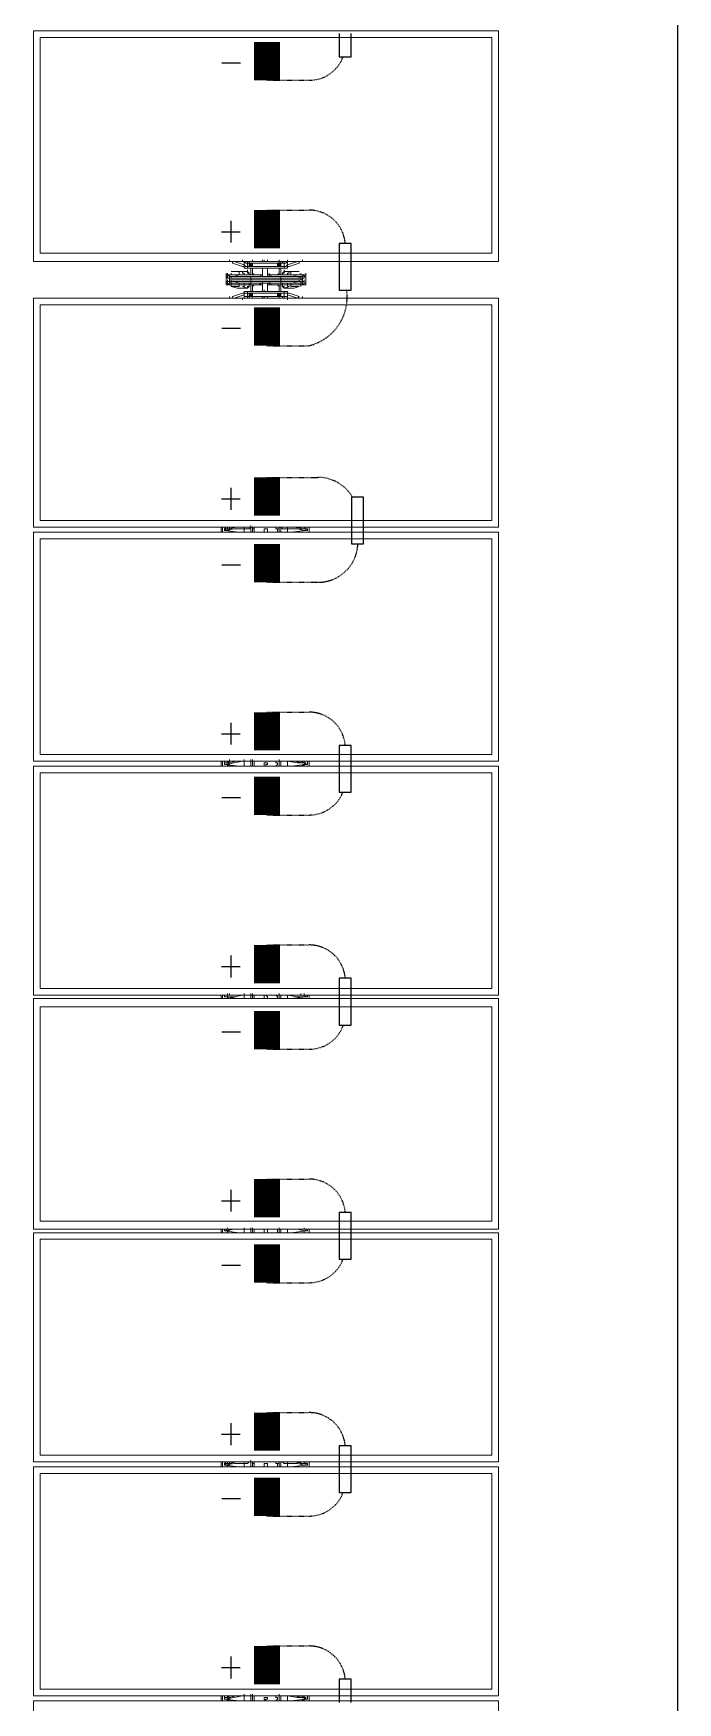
# Model space of a CAD drawing. Header units: feet. Extents: x -13743 to 68376, y -48 to 67763.
# Drawn here: x -63.2 to 62.3, y 65950.6 to 66275.8 of the extents above; entities that cross this region are included whole.
import ezdxf
from ezdxf.lldxf.tags import DXFTag

# ---------------------------------------------------------------- set-up
doc = ezdxf.new("R2010")
doc.units = ezdxf.units.FT
doc.header["$MEASUREMENT"] = 0
doc.linetypes.add('HIDDEN', pattern=[0.375, 0.25, -0.125])
for name, color, linetype in [('E-DC HARNESS-NEG', 170, 'DC HARNESS CABLE'), ('E-HARN-COMP', 8, 'Continuous'), ('E-TRNK-CABL-NEG', 6, 'HIDDEN'), ('E-TRUNK-CABLE-POS', 6, 'HIDDEN'), ('Polarity-Text', 7, 'Continuous')]:
    doc.layers.add(name, color=color, linetype=linetype)
doc.styles.get("Standard").update_dxf_attribs({"font": 'arial.ttf'})
tags = doc.linetypes.add('DC HARNESS CABLE', pattern='A,0.5,-0.2,["DH",Standard,S=0.1,R=0,X=-0.1,Y=-0.05],-0.2', length=0.9).pattern_tags.tags
tags[6] = DXFTag(74, 10)

# ---------------------------------------------------------------- blocks, each defined once
blk = doc.blocks.new('A$C4742fff2')
at = {"lineweight": 5}
for points in [[(10.4012, 0), (10.4012, 0.4666), (10.1713, 0.4666), (10.1713, 0)], [(10.6362, 0), (10.4062, 0), (10.4062, 0.4666), (10.6362, 0.4666)], [(10.4129, 0.0067), (10.4129, 0.46), (10.6296, 0.46), (10.6296, 0.0067)], [(10.8712, 0), (10.6412, 0), (10.6412, 0.4666), (10.8712, 0.4666)], [(10.8646, 0.46), (10.6479, 0.46), (10.6479, 0.0067), (10.8646, 0.0067)], [(10.8746, 0), (11.1062, 0), (11.1062, 0.4666), (10.8746, 0.4666)], [(10.8829, 0.0067), (10.8829, 0.46), (11.0979, 0.46), (11.0979, 0.0067)], [(11.1095, 0), (11.3395, 0), (11.3395, 0.4666), (11.1095, 0.4666)], [(11.1162, 0.0067), (11.1162, 0.46), (11.3329, 0.46), (11.3329, 0.0067)], [(11.3445, 0.4666), (11.3445, 0), (11.5745, 0), (11.5745, 0.4666)], [(11.3512, 0.46), (11.5679, 0.46), (11.5679, 0.0067), (11.3512, 0.0067)], [(11.8095, 0), (11.5795, 0), (11.5795, 0.4666), (11.8095, 0.4666)], [(11.5862, 0.0067), (11.5862, 0.46), (11.8029, 0.46), (11.8029, 0.0067)], [(11.8462, 0), (12.0778, 0), (12.0778, 0.4666), (11.8462, 0.4666)], [(11.8545, 0.0067), (11.8545, 0.46), (12.0712, 0.46), (12.0712, 0.0067)], [(11.8095, 0.27), (11.8095, 0.2683), (11.8095, 0.27), (11.8095, 0.2767)], [(11.8262, 0.2483), (11.8262, 0.2683), (11.8245, 0.2683), (11.8245, 0.2483)], [(11.8279, 0.27), (11.8262, 0.27)], [(11.8295, 0.2483), (11.8295, 0.2183), (11.8312, 0.2183), (11.8312, 0.2483), (11.8312, 0.2683), (11.8295, 0.2683), (11.8295, 0.2483), (11.8279, 0.2483), (11.8279, 0.2683), (11.8279, 0.2483)], [(11.8295, 0.2683), (11.8295, 0.2483), (11.8312, 0.2483), (11.8312, 0.2683)], [(11.8345, 0.2717), (11.8329, 0.2717), (11.8329, 0.27), (11.8312, 0.27), (11.8329, 0.27), (11.8312, 0.27), (11.8329, 0.27), (11.8329, 0.2717), (11.8329, 0.2617), (11.8312, 0.2617), (11.8329, 0.2617), (11.8329, 0.24), (11.8329, 0.2383), (11.8312, 0.2383), (11.8329, 0.2383), (11.8329, 0.24), (11.8329, 0.2367), (11.8329, 0.24), (11.8329, 0.2367), (11.8329, 0.24), (11.8329, 0.2617), (11.8329, 0.2717)], [(11.8329, 0.2717), (11.8312, 0.2717)], [(11.8345, 0.2733), (11.8329, 0.2733)], [(11.8362, 0.2683), (11.8362, 0.26), (11.8329, 0.26), (11.8329, 0.2683), (11.8345, 0.2683), (11.8329, 0.2683), (11.8329, 0.26), (11.8329, 0.2567), (11.8329, 0.26), (11.8362, 0.26), (11.8362, 0.2683), (11.8362, 0.2517), (11.8362, 0.2533), (11.8362, 0.2517)], [(11.8462, 0.2683), (11.8462, 0.27), (11.8462, 0.2767), (11.8462, 0.27)], [(11.8145, 0.215), (11.8162, 0.215), (11.8162, 0.2117), (11.8145, 0.2117), (11.8145, 0.215), (11.8112, 0.215), (11.8112, 0.2167), (11.8095, 0.2167), (11.8095, 0.25), (11.8112, 0.25), (11.8112, 0.2517), (11.8095, 0.2517), (11.8095, 0.2533), (11.8095, 0.2517), (11.8112, 0.2517), (11.8112, 0.25), (11.8095, 0.25), (11.8095, 0.2517), (11.8095, 0.25), (11.8095, 0.2167), (11.8112, 0.2167), (11.8112, 0.215), (11.8112, 0.2117), (11.8095, 0.2117), (11.8129, 0.2117), (11.8145, 0.2117), (11.8145, 0.21), (11.8112, 0.2), (11.8145, 0.21), (11.8145, 0.2117), (11.8129, 0.2117), (11.8145, 0.2117), (11.8145, 0.21), (11.8145, 0.2117), (11.8162, 0.2117), (11.8145, 0.2117), (11.8162, 0.2117), (11.8162, 0.215), (11.8145, 0.215), (11.8162, 0.215), (11.8162, 0.2517), (11.8145, 0.2517), (11.8112, 0.2517), (11.8112, 0.255), (11.8095, 0.255), (11.8129, 0.255), (11.8145, 0.255), (11.8145, 0.2567), (11.8112, 0.2667), (11.8145, 0.2567), (11.8145, 0.255), (11.8129, 0.255), (11.8145, 0.255), (11.8145, 0.2567), (11.8145, 0.255), (11.8162, 0.255), (11.8162, 0.2517), (11.8145, 0.2517), (11.8145, 0.255), (11.8129, 0.255), (11.8095, 0.255), (11.8112, 0.255), (11.8112, 0.2517), (11.8145, 0.2517), (11.8145, 0.255), (11.8162, 0.255), (11.8162, 0.2517), (11.8145, 0.2517), (11.8162, 0.2517), (11.8162, 0.215)], [(11.8229, 0.255), (11.8229, 0.25), (11.8212, 0.25), (11.8212, 0.2517), (11.8195, 0.2517), (11.8195, 0.2617), (11.8195, 0.2517), (11.8212, 0.25), (11.8195, 0.2517), (11.8212, 0.2567), (11.8212, 0.255)], [(11.8195, 0.26), (11.8195, 0.2583)], [(11.8195, 0.2517), (11.8212, 0.2517), (11.8212, 0.25), (11.8229, 0.25), (11.8229, 0.255), (11.8212, 0.255), (11.8212, 0.2567)], [(11.8262, 0.2633), (11.8245, 0.2633)], [(11.8262, 0.2617), (11.8245, 0.2617)], [(11.8329, 0.2633), (11.8312, 0.2633)], [(11.8362, 0.2567), (11.8362, 0.2517), (11.8345, 0.2517), (11.8345, 0.25), (11.8329, 0.25), (11.8329, 0.255), (11.8345, 0.255), (11.8345, 0.2567)], [(11.8362, 0.2567), (11.8362, 0.2517), (11.8345, 0.2517), (11.8345, 0.25), (11.8329, 0.25), (11.8329, 0.255), (11.8345, 0.255), (11.8345, 0.2567)], [(11.8362, 0.2517), (11.8345, 0.25), (11.8362, 0.2517), (11.8379, 0.2517), (11.8362, 0.2517), (11.8345, 0.25), (11.8362, 0.2517), (11.8345, 0.25), (11.8345, 0.2517), (11.8345, 0.25), (11.8362, 0.2517), (11.8362, 0.2617)], [(11.8362, 0.2583), (11.8362, 0.26)], [(11.8412, 0.255), (11.8412, 0.2567), (11.8412, 0.255), (11.8395, 0.255), (11.8395, 0.2517), (11.8412, 0.2517), (11.8412, 0.2533), (11.8429, 0.255)], [(11.8429, 0.255), (11.8412, 0.2533), (11.8412, 0.2517), (11.8395, 0.2517), (11.8395, 0.215), (11.8412, 0.215), (11.8395, 0.215), (11.8395, 0.2117), (11.8412, 0.2117), (11.8412, 0.21), (11.8412, 0.2117), (11.8395, 0.2117), (11.8395, 0.215), (11.8412, 0.215), (11.8395, 0.215), (11.8395, 0.2517), (11.8412, 0.2517), (11.8395, 0.2517), (11.8395, 0.255), (11.8412, 0.255)], [(11.8462, 0.25), (11.8462, 0.2517), (11.8462, 0.25), (11.8462, 0.2167), (11.8445, 0.2167), (11.8462, 0.2167), (11.8462, 0.25), (11.8445, 0.25), (11.8445, 0.2517), (11.8445, 0.25)], [(10.4029, 0.235), (10.4046, 0.235), (10.4046, 0.2317), (10.4029, 0.2317), (10.4029, 0.2333), (10.4012, 0.2333)], [(10.6379, 0.235), (10.6396, 0.235), (10.6396, 0.2317), (10.6362, 0.2317), (10.6362, 0.2333), (10.6362, 0.235)], [(10.8729, 0.235), (10.8746, 0.235), (10.8746, 0.2317), (10.8712, 0.2317), (10.8712, 0.2333), (10.8712, 0.235)], [(11.1079, 0.235), (11.1095, 0.235), (11.1095, 0.2333), (11.1079, 0.2317), (11.1062, 0.2317), (11.1062, 0.2333), (11.1062, 0.235)], [(11.3412, 0.235), (11.3429, 0.235), (11.3429, 0.2317), (11.3412, 0.2317), (11.3412, 0.2333), (11.3395, 0.2333), (11.3395, 0.235)], [(11.5762, 0.235), (11.5779, 0.235), (11.5779, 0.2317), (11.5745, 0.2317), (11.5745, 0.2333), (11.5745, 0.235)], [(11.8112, 0.2467), (11.8095, 0.2467)], [(11.8112, 0.2367), (11.8095, 0.2367)], [(11.8112, 0.235), (11.8095, 0.235)], [(11.8129, 0.25), (11.8112, 0.2483), (11.8129, 0.2467), (11.8145, 0.2483)], [(11.8129, 0.25), (11.8112, 0.25), (11.8112, 0.2483), (11.8112, 0.2467), (11.8129, 0.2467), (11.8145, 0.2467), (11.8145, 0.2483), (11.8145, 0.25)], [(11.8129, 0.25), (11.8112, 0.25), (11.8112, 0.2483), (11.8112, 0.2467), (11.8129, 0.2467), (11.8145, 0.2467), (11.8145, 0.2483), (11.8145, 0.25)], [(11.8129, 0.25), (11.8112, 0.2483), (11.8129, 0.2467), (11.8145, 0.2483)], [(11.8145, 0.2483), (11.8129, 0.2483)], [(11.8145, 0.2483), (11.8129, 0.2483)], [(11.8162, 0.2483), (11.8212, 0.2483), (11.8229, 0.2483)], [(11.8229, 0.2467), (11.8162, 0.2467)], [(11.8245, 0.2367), (11.8162, 0.2367), (11.8245, 0.2367), (11.8262, 0.2367), (11.8245, 0.2367), (11.8229, 0.2367)], [(11.8229, 0.2483), (11.8212, 0.2483)], [(11.8229, 0.2483), (11.8212, 0.2483)], [(11.8245, 0.2483), (11.8229, 0.2483)], [(11.8229, 0.2367), (11.8229, 0.24)], [(11.8262, 0.2183), (11.8245, 0.2183), (11.8245, 0.2483), (11.8245, 0.2183)], [(11.8279, 0.2183), (11.8279, 0.2483), (11.8262, 0.2483), (11.8262, 0.2183)], [(11.8312, 0.2183), (11.8312, 0.2483), (11.8295, 0.2483), (11.8295, 0.2183)], [(11.8395, 0.2367), (11.8312, 0.2367)], [(11.8395, 0.235), (11.8395, 0.2317), (11.8312, 0.2317), (11.8395, 0.2317)], [(11.8345, 0.2483), (11.8329, 0.2483), (11.8395, 0.2483)], [(11.8395, 0.2467), (11.8329, 0.2467)], [(11.8345, 0.2367), (11.8329, 0.2367)], [(11.8345, 0.2367), (11.8329, 0.2367)], [(11.8429, 0.25), (11.8412, 0.2483), (11.8429, 0.2467), (11.8445, 0.2483)], [(11.8429, 0.25), (11.8412, 0.2483), (11.8429, 0.2467), (11.8445, 0.2483)], [(11.8429, 0.2467), (11.8445, 0.2467), (11.8445, 0.2483), (11.8445, 0.25), (11.8429, 0.25), (11.8412, 0.25), (11.8412, 0.2483), (11.8412, 0.2467)], [(11.8445, 0.2483), (11.8429, 0.2483)], [(11.8445, 0.2483), (11.8429, 0.2483)], [(11.8479, 0.2467), (11.8462, 0.2467)], [(11.8479, 0.2367), (11.8462, 0.2367)], [(11.8479, 0.235), (11.8462, 0.235)], [(11.8112, 0.2317), (11.8095, 0.2317)], [(11.8112, 0.2317), (11.8095, 0.2317)], [(11.8145, 0.22), (11.8145, 0.2183), (11.8129, 0.2183), (11.8112, 0.2183), (11.8112, 0.22), (11.8095, 0.22), (11.8112, 0.22), (11.8129, 0.22), (11.8145, 0.22), (11.8129, 0.22), (11.8145, 0.22), (11.8129, 0.22), (11.8145, 0.22), (11.8129, 0.22), (11.8145, 0.22), (11.8129, 0.22), (11.8145, 0.22), (11.8129, 0.22), (11.8145, 0.22), (11.8129, 0.22), (11.8145, 0.22), (11.8129, 0.22), (11.8145, 0.22), (11.8129, 0.22)], [(11.8129, 0.2217), (11.8112, 0.2217), (11.8112, 0.22), (11.8112, 0.2183), (11.8129, 0.2183), (11.8145, 0.2183), (11.8145, 0.22), (11.8145, 0.2217)], [(11.8129, 0.2217), (11.8112, 0.22), (11.8129, 0.2183), (11.8145, 0.22)], [(11.8129, 0.2217), (11.8112, 0.22), (11.8129, 0.2183), (11.8145, 0.22)], [(11.8129, 0.2217), (11.8112, 0.2217), (11.8112, 0.22), (11.8112, 0.2183), (11.8129, 0.2183), (11.8145, 0.2183), (11.8145, 0.22), (11.8145, 0.2217)], [(11.8145, 0.22), (11.8145, 0.2183), (11.8129, 0.2183), (11.8112, 0.2183), (11.8112, 0.22), (11.8129, 0.22)], [(11.8129, 0.22), (11.8145, 0.22), (11.8129, 0.22), (11.8129, 0.2217)], [(11.8229, 0.2183), (11.8212, 0.2183)], [(11.8229, 0.23), (11.8229, 0.2317), (11.8229, 0.23), (11.8245, 0.23), (11.8262, 0.23), (11.8245, 0.23)], [(11.8229, 0.2267), (11.8229, 0.23)], [(11.8262, 0.23), (11.8245, 0.23)], [(11.8329, 0.2317), (11.8329, 0.23), (11.8345, 0.23), (11.8329, 0.23), (11.8329, 0.2267), (11.8329, 0.23)], [(11.8345, 0.23), (11.8329, 0.23), (11.8329, 0.2267), (11.8329, 0.23)], [(11.8429, 0.2217), (11.8412, 0.22), (11.8429, 0.2183), (11.8445, 0.22)], [(11.8429, 0.2183), (11.8445, 0.2183), (11.8445, 0.22), (11.8445, 0.2217), (11.8429, 0.2217), (11.8412, 0.2217), (11.8412, 0.22), (11.8412, 0.2183)], [(11.8429, 0.2217), (11.8412, 0.22), (11.8429, 0.2183), (11.8445, 0.22)], [(11.8429, 0.2183), (11.8445, 0.2183), (11.8445, 0.22), (11.8445, 0.2217), (11.8429, 0.2217), (11.8412, 0.2217), (11.8412, 0.22), (11.8412, 0.2183)], [(11.8429, 0.22), (11.8445, 0.22), (11.8429, 0.2217)], [(11.8429, 0.22), (11.8445, 0.22), (11.8429, 0.2217)], [(11.8479, 0.2317), (11.8462, 0.2317)], [(11.8479, 0.2317), (11.8462, 0.2317)], [(11.8479, 0.22), (11.8462, 0.22)], [(11.8095, 0.2167), (11.8095, 0.215)], [(11.8095, 0.2133), (11.8095, 0.215), (11.8145, 0.215), (11.8145, 0.2117), (11.8129, 0.2117), (11.8095, 0.2117), (11.8112, 0.2117), (11.8112, 0.215), (11.8095, 0.215)], [(11.8229, 0.2117), (11.8229, 0.2083), (11.8229, 0.2117), (11.8212, 0.2117), (11.8212, 0.21), (11.8195, 0.215), (11.8212, 0.215), (11.8212, 0.2167), (11.8229, 0.2167)], [(11.8195, 0.215), (11.8212, 0.2167), (11.8212, 0.215), (11.8212, 0.2167), (11.8195, 0.215), (11.8212, 0.2167)], [(11.8212, 0.21), (11.8195, 0.215), (11.8212, 0.215), (11.8212, 0.2167), (11.8229, 0.2167), (11.8229, 0.2117), (11.8212, 0.2117)], [(11.8212, 0.2), (11.8195, 0.205), (11.8195, 0.215), (11.8195, 0.2133), (11.8195, 0.215), (11.8195, 0.205), (11.8212, 0.2), (11.8212, 0.2083), (11.8229, 0.2083), (11.8229, 0.1983), (11.8212, 0.1983), (11.8229, 0.1983), (11.8229, 0.2083), (11.8212, 0.2083)], [(11.8195, 0.21), (11.8195, 0.2083)], [(11.8262, 0.205), (11.8245, 0.205)], [(11.8262, 0.2033), (11.8245, 0.2033)], [(11.8329, 0.2033), (11.8312, 0.2033)], [(11.8362, 0.21), (11.8345, 0.21), (11.8345, 0.2117), (11.8329, 0.2117), (11.8329, 0.2083), (11.8362, 0.2083)], [(11.8345, 0.2167), (11.8362, 0.215), (11.8345, 0.2167), (11.8345, 0.215)], [(11.8429, 0.2117), (11.8412, 0.2117), (11.8429, 0.2117), (11.8462, 0.2117), (11.8445, 0.2133), (11.8445, 0.215), (11.8462, 0.215), (11.8462, 0.2167), (11.8462, 0.215), (11.8462, 0.2133), (11.8462, 0.215), (11.8445, 0.215), (11.8445, 0.2167), (11.8445, 0.215), (11.8412, 0.215), (11.8412, 0.2133)], [(11.8445, 0.2117), (11.8429, 0.2117), (11.8412, 0.2117), (11.8412, 0.21), (11.8445, 0.2), (11.8412, 0.21), (11.8412, 0.2117), (11.8429, 0.2117), (11.8462, 0.2117), (11.8445, 0.2133), (11.8445, 0.215), (11.8412, 0.215), (11.8412, 0.2133), (11.8429, 0.2117)], [(11.8095, 0.19), (11.8095, 0.1967), (11.8095, 0.1983), (11.8095, 0.1967)], [(11.8245, 0.195), (11.8262, 0.195), (11.8262, 0.1967), (11.8262, 0.195), (11.8262, 0.1967), (11.8279, 0.1967), (11.8262, 0.1967), (11.8262, 0.195), (11.8245, 0.195), (11.8262, 0.195), (11.8245, 0.195), (11.8245, 0.1933), (11.8229, 0.1933), (11.8245, 0.1933), (11.8245, 0.195), (11.8262, 0.195)], [(11.8245, 0.1933), (11.8245, 0.195), (11.8262, 0.195), (11.8279, 0.195), (11.8262, 0.195), (11.8245, 0.195), (11.8245, 0.1933), (11.8262, 0.1933), (11.8245, 0.1933), (11.8262, 0.1933)], [(11.8262, 0.195), (11.8262, 0.1967)], [(11.8312, 0.2), (11.8295, 0.2)], [(11.8312, 0.1967), (11.8295, 0.1967)], [(11.8295, 0.1967), (11.8295, 0.195)], [(11.8329, 0.1967), (11.8312, 0.1967)], [(11.8329, 0.195), (11.8312, 0.195)], [(11.8462, 0.1967), (11.8462, 0.1983), (11.8462, 0.1967), (11.8462, 0.19)]]:
    blk.add_lwpolyline(points, close=True, dxfattribs=at)
for points in [[(11.8029, 0.46), (11.8029, 0.0067)], [(11.8095, 0.4666), (11.8095, 0)], [(11.8462, 0), (11.8462, 0.4666)], [(11.8545, 0.0067), (11.8545, 0.46)], [(10.4012, 0.2783), (10.4062, 0.2783)], [(10.4062, 0.27), (10.4046, 0.2717), (10.4046, 0.275), (10.4029, 0.275), (10.4046, 0.275)], [(10.4079, 0.255), (10.4062, 0.255), (10.4062, 0.2567), (10.4046, 0.265), (10.4029, 0.275)], [(10.4029, 0.2733), (10.4029, 0.27)], [(10.6362, 0.2783), (10.6412, 0.2783)], [(10.6396, 0.27), (10.6396, 0.2717), (10.6396, 0.2733), (10.6379, 0.275), (10.6396, 0.275)], [(10.6412, 0.255), (10.6396, 0.255), (10.6396, 0.265), (10.6379, 0.275)], [(10.6379, 0.2733), (10.6379, 0.27)], [(10.8712, 0.2783), (10.8746, 0.2783)], [(10.8746, 0.27), (10.8746, 0.2717), (10.8746, 0.2733), (10.8729, 0.2733), (10.8729, 0.275), (10.8746, 0.275)], [(10.8762, 0.255), (10.8746, 0.255), (10.8746, 0.265), (10.8729, 0.275)], [(10.8729, 0.2733), (10.8729, 0.27)], [(11.1062, 0.2783), (11.1095, 0.2783)], [(11.1062, 0.2733), (11.1062, 0.27)], [(11.1095, 0.27), (11.1095, 0.2717), (11.1079, 0.2717), (11.1079, 0.275), (11.1095, 0.275)], [(11.1112, 0.255), (11.1095, 0.255), (11.1095, 0.2567), (11.1079, 0.265), (11.1079, 0.275)], [(11.3395, 0.2783), (11.3445, 0.2783)], [(11.3462, 0.255), (11.3445, 0.255), (11.3445, 0.2567), (11.3429, 0.265), (11.3412, 0.275), (11.3429, 0.275), (11.3429, 0.2717), (11.3445, 0.27)], [(11.3412, 0.2733), (11.3412, 0.27)], [(11.5745, 0.2783), (11.5795, 0.2783)], [(11.5795, 0.255), (11.5779, 0.255), (11.5779, 0.265), (11.5762, 0.275), (11.5779, 0.2733), (11.5779, 0.2717), (11.5779, 0.27)], [(11.5762, 0.2733), (11.5762, 0.27)], [(11.8095, 0.27), (11.8095, 0.27)], [(11.8229, 0.22), (11.8162, 0.22), (11.8229, 0.22), (11.8229, 0.2183), (11.8245, 0.2183), (11.8245, 0.1983), (11.8262, 0.1983), (11.8262, 0.1967), (11.8279, 0.1967), (11.8279, 0.2), (11.8279, 0.2183), (11.8295, 0.2183), (11.8295, 0.1983), (11.8312, 0.1983), (11.8312, 0.2183), (11.8312, 0.1983), (11.8295, 0.1983), (11.8295, 0.2183), (11.8279, 0.2183), (11.8279, 0.2), (11.8262, 0.2), (11.8279, 0.2), (11.8279, 0.1967), (11.8262, 0.1967), (11.8262, 0.1983), (11.8262, 0.2183), (11.8279, 0.2183), (11.8279, 0.2483), (11.8262, 0.2483), (11.8262, 0.2683), (11.8245, 0.2683), (11.8245, 0.2483), (11.8262, 0.2483), (11.8262, 0.2183), (11.8262, 0.1983), (11.8245, 0.1983), (11.8245, 0.2183)], [(11.8212, 0.2517), (11.8195, 0.2517), (11.8212, 0.25), (11.8212, 0.2517), (11.8212, 0.25), (11.8195, 0.2517), (11.8195, 0.2617), (11.8212, 0.2683), (11.8229, 0.2683), (11.8229, 0.26), (11.8229, 0.2567), (11.8229, 0.26), (11.8229, 0.2683), (11.8245, 0.2683), (11.8245, 0.27), (11.8229, 0.2717), (11.8229, 0.2733), (11.8229, 0.2717), (11.8229, 0.27), (11.8245, 0.27)], [(11.8229, 0.2683), (11.8212, 0.2683), (11.8212, 0.26), (11.8229, 0.26), (11.8212, 0.26), (11.8212, 0.2683), (11.8195, 0.2617), (11.8195, 0.2517), (11.8195, 0.2533), (11.8195, 0.2517), (11.8212, 0.25), (11.8195, 0.2517), (11.8212, 0.2517)], [(11.8295, 0.27), (11.8312, 0.27), (11.8295, 0.27), (11.8279, 0.27), (11.8279, 0.2683), (11.8262, 0.2683), (11.8262, 0.2717), (11.8245, 0.2717), (11.8262, 0.2717), (11.8245, 0.2717), (11.8245, 0.2733), (11.8229, 0.2733), (11.8245, 0.2733), (11.8245, 0.2717), (11.8229, 0.2717), (11.8229, 0.2617), (11.8229, 0.24), (11.8245, 0.2383), (11.8229, 0.24), (11.8229, 0.2617), (11.8229, 0.2717), (11.8245, 0.27), (11.8245, 0.2683)], [(11.8279, 0.27), (11.8262, 0.27), (11.8279, 0.27), (11.8295, 0.27), (11.8312, 0.27), (11.8295, 0.27), (11.8279, 0.27), (11.8279, 0.2683), (11.8262, 0.2683), (11.8262, 0.2717), (11.8245, 0.2717), (11.8262, 0.2717), (11.8245, 0.2717), (11.8229, 0.2717), (11.8229, 0.27), (11.8245, 0.27), (11.8262, 0.27), (11.8245, 0.27)], [(11.8245, 0.2733), (11.8295, 0.2733), (11.8329, 0.2733), (11.8329, 0.2717), (11.8312, 0.2717), (11.8329, 0.2717), (11.8312, 0.27), (11.8312, 0.2683), (11.8312, 0.27), (11.8329, 0.2717), (11.8329, 0.2733), (11.8312, 0.2733), (11.8312, 0.2717), (11.8295, 0.2717), (11.8295, 0.2683), (11.8312, 0.2683), (11.8295, 0.2683), (11.8295, 0.2717), (11.8312, 0.2717), (11.8295, 0.2717), (11.8312, 0.2717), (11.8295, 0.2717), (11.8312, 0.2717), (11.8295, 0.2717), (11.8312, 0.2717), (11.8295, 0.2717), (11.8312, 0.2733), (11.8329, 0.2733), (11.8312, 0.2733), (11.8295, 0.2717), (11.8312, 0.2717), (11.8312, 0.2733), (11.8329, 0.2733), (11.8295, 0.2733), (11.8245, 0.2733), (11.8262, 0.2717), (11.8279, 0.2717), (11.8262, 0.2717), (11.8279, 0.2717), (11.8262, 0.2717), (11.8279, 0.2717), (11.8262, 0.2717), (11.8245, 0.2733), (11.8262, 0.2733), (11.8245, 0.2733), (11.8262, 0.2733), (11.8245, 0.2733), (11.8262, 0.2733)], [(11.8345, 0.2683), (11.8329, 0.2683)], [(10.4079, 0.2483), (10.4062, 0.2483), (10.4062, 0.255)], [(10.6429, 0.2483), (10.6412, 0.2483), (10.6412, 0.25), (10.6396, 0.2517), (10.6396, 0.255)], [(10.8762, 0.2483), (10.8746, 0.2483), (10.8746, 0.255)], [(11.1112, 0.2483), (11.1095, 0.2483), (11.1095, 0.255)], [(11.3462, 0.2483), (11.3445, 0.2483), (11.3445, 0.255)], [(11.5812, 0.2483), (11.5795, 0.2483), (11.5779, 0.25), (11.5779, 0.255)], [(11.8095, 0.2667), (11.8095, 0.2667)], [(11.8095, 0.2667), (11.8095, 0.2667)], [(11.8145, 0.2517), (11.8145, 0.2517)], [(11.8162, 0.2517), (11.8162, 0.2517)], [(11.8162, 0.2517), (11.8162, 0.2517)], [(11.8195, 0.2617), (11.8195, 0.2617)], [(11.8195, 0.2617), (11.8195, 0.2617)], [(11.8362, 0.2617), (11.8362, 0.2617)], [(11.8362, 0.2617), (11.8362, 0.2617)], [(11.8395, 0.2517), (11.8395, 0.2517)], [(11.8395, 0.2517), (11.8395, 0.2517)], [(11.8445, 0.2667), (11.8412, 0.2567), (11.8412, 0.255), (11.8429, 0.255)], [(11.8445, 0.2667), (11.8412, 0.2567), (11.8412, 0.255), (11.8429, 0.255)], [(11.8412, 0.2517), (11.8445, 0.2517)], [(11.8412, 0.2517), (11.8412, 0.2517)], [(11.8412, 0.2517), (11.8445, 0.2517)], [(11.8412, 0.2517), (11.8412, 0.2517)], [(11.8462, 0.255), (11.8429, 0.255)], [(11.8429, 0.255), (11.8445, 0.255)], [(11.8462, 0.255), (11.8429, 0.255)], [(11.8429, 0.255), (11.8445, 0.255)], [(11.8462, 0.255), (11.8445, 0.2533), (11.8445, 0.2517), (11.8462, 0.2517), (11.8462, 0.2533)], [(11.8462, 0.255), (11.8445, 0.2533), (11.8445, 0.2517), (11.8462, 0.2517), (11.8462, 0.2533)], [(11.8462, 0.2667), (11.8462, 0.2667)], [(11.8462, 0.2667), (11.8462, 0.2667)], [(10.4012, 0.2483), (10.4062, 0.2483)], [(10.4012, 0.2467), (10.4062, 0.2467), (10.4079, 0.2467)], [(10.4062, 0.2467), (10.4062, 0.245), (10.4012, 0.245)], [(10.6362, 0.2483), (10.6412, 0.2483), (10.6396, 0.2483)], [(10.6362, 0.2467), (10.6396, 0.2467), (10.6412, 0.2467)], [(10.6362, 0.245), (10.6396, 0.245), (10.6412, 0.245)], [(10.6396, 0.245), (10.6396, 0.2467)], [(10.8712, 0.2483), (10.8746, 0.2483)], [(10.8712, 0.2467), (10.8746, 0.2467), (10.8762, 0.2467)], [(10.8746, 0.2467), (10.8746, 0.245), (10.8712, 0.245)], [(11.1062, 0.2483), (11.1095, 0.2483)], [(11.1062, 0.2467), (11.1095, 0.2467), (11.1112, 0.2467)], [(11.1095, 0.2467), (11.1095, 0.245), (11.1062, 0.245)], [(11.3395, 0.2483), (11.3445, 0.2483)], [(11.3395, 0.2467), (11.3445, 0.2467), (11.3462, 0.2467)], [(11.3395, 0.245), (11.3429, 0.245), (11.3445, 0.245), (11.3445, 0.2467)], [(11.5745, 0.2483), (11.5795, 0.2483), (11.5779, 0.2483)], [(11.5745, 0.2467), (11.5779, 0.2467), (11.5795, 0.2467)], [(11.5745, 0.245), (11.5779, 0.245), (11.5795, 0.245)], [(11.5779, 0.245), (11.5779, 0.2467)], [(11.8129, 0.2467), (11.8145, 0.2467), (11.8145, 0.2483), (11.8129, 0.2483), (11.8145, 0.2483), (11.8145, 0.2467), (11.8129, 0.2467), (11.8112, 0.2467), (11.8112, 0.2483), (11.8112, 0.2467), (11.8129, 0.2467), (11.8145, 0.2467)], [(11.8129, 0.2483), (11.8112, 0.2483)], [(11.8129, 0.2483), (11.8112, 0.2483)], [(11.8129, 0.25), (11.8129, 0.2483), (11.8129, 0.25)], [(11.8129, 0.2483), (11.8129, 0.25), (11.8129, 0.2483)], [(11.8129, 0.2483), (11.8145, 0.2483)], [(11.8129, 0.2483), (11.8145, 0.2483)], [(11.8129, 0.2483), (11.8145, 0.2483)], [(11.8129, 0.2483), (11.8145, 0.2483)], [(11.8129, 0.2483), (11.8145, 0.2483)], [(11.8129, 0.2483), (11.8145, 0.2483)], [(11.8129, 0.2483), (11.8145, 0.2483)], [(11.8129, 0.2483), (11.8145, 0.2483)], [(11.8129, 0.2483), (11.8145, 0.2483)], [(11.8129, 0.2483), (11.8145, 0.2483)], [(11.8129, 0.2483), (11.8145, 0.2483)], [(11.8129, 0.2483), (11.8145, 0.2483)], [(11.8129, 0.2483), (11.8145, 0.2483)], [(11.8129, 0.2483), (11.8145, 0.2483)], [(11.8179, 0.2317), (11.8162, 0.2317), (11.8245, 0.2317), (11.8162, 0.2317), (11.8162, 0.235), (11.8179, 0.235), (11.8162, 0.235), (11.8162, 0.2317)], [(11.8212, 0.2483), (11.8229, 0.2483)], [(11.8229, 0.245), (11.8212, 0.2467)], [(11.8229, 0.2367), (11.8229, 0.24)], [(11.8229, 0.24), (11.8229, 0.2367)], [(11.8229, 0.2367), (11.8245, 0.2367)], [(11.8229, 0.2367), (11.8245, 0.2367)], [(11.8229, 0.2367), (11.8245, 0.2367)], [(11.8229, 0.2367), (11.8245, 0.2367)], [(11.8229, 0.2367), (11.8245, 0.2367)], [(11.8245, 0.2367), (11.8262, 0.2367)], [(11.8245, 0.2367), (11.8262, 0.2367)], [(11.8329, 0.2483), (11.8345, 0.2483), (11.8329, 0.2483), (11.8345, 0.2483), (11.8362, 0.2483), (11.8345, 0.2483), (11.8362, 0.2483)], [(11.8345, 0.2467), (11.8329, 0.245)], [(11.8329, 0.2367), (11.8345, 0.2367)], [(11.8329, 0.2367), (11.8345, 0.2367)], [(11.8329, 0.2367), (11.8345, 0.2367)], [(11.8329, 0.2367), (11.8345, 0.2367)], [(11.8329, 0.2367), (11.8345, 0.2367)], [(11.8412, 0.2483), (11.8412, 0.2467), (11.8429, 0.2467), (11.8445, 0.2467), (11.8445, 0.2483), (11.8445, 0.25), (11.8429, 0.25), (11.8412, 0.25), (11.8412, 0.2483), (11.8412, 0.2467), (11.8429, 0.2467)], [(11.8429, 0.2483), (11.8412, 0.2483)], [(11.8429, 0.2483), (11.8412, 0.2483), (11.8412, 0.2467), (11.8445, 0.2467)], [(11.8445, 0.2483), (11.8429, 0.25), (11.8429, 0.2483)], [(11.8429, 0.2483), (11.8429, 0.25), (11.8445, 0.2483)], [(11.8429, 0.2483), (11.8445, 0.2483)], [(11.8429, 0.2483), (11.8445, 0.2483)], [(11.8429, 0.2483), (11.8445, 0.2483)], [(11.8429, 0.2483), (11.8445, 0.2483)], [(11.8429, 0.2483), (11.8445, 0.2483)], [(11.8429, 0.2483), (11.8445, 0.2483)], [(11.8429, 0.2483), (11.8445, 0.2483)], [(11.8429, 0.2483), (11.8445, 0.2483)], [(11.8429, 0.2483), (11.8445, 0.2483)], [(11.8429, 0.2483), (11.8445, 0.2483)], [(11.8429, 0.2483), (11.8445, 0.2483)], [(11.8429, 0.2483), (11.8445, 0.2483)], [(11.8429, 0.2483), (11.8445, 0.2483)], [(11.8429, 0.2483), (11.8445, 0.2483)], [(11.8429, 0.2467), (11.8445, 0.2467)], [(11.8429, 0.2467), (11.8445, 0.2467)], [(11.8445, 0.2483), (11.8445, 0.2467)], [(11.8445, 0.2467), (11.8445, 0.2483)], [(10.4012, 0.2233), (10.4029, 0.2217), (10.4046, 0.2217), (10.4046, 0.2233), (10.4062, 0.2233), (10.4062, 0.22), (10.4062, 0.2183)], [(10.4012, 0.22), (10.4062, 0.22), (10.4079, 0.22)], [(10.4012, 0.2183), (10.4062, 0.2183), (10.4062, 0.2117), (10.4046, 0.2017), (10.4046, 0.195), (10.4029, 0.1933), (10.4046, 0.1933)], [(10.6362, 0.2233), (10.6362, 0.2217), (10.6396, 0.2217), (10.6396, 0.2233), (10.6412, 0.2233)], [(10.6396, 0.2117), (10.6396, 0.215), (10.6412, 0.2167), (10.6412, 0.2183), (10.6412, 0.22), (10.6396, 0.22), (10.6362, 0.22)], [(10.6362, 0.2183), (10.6396, 0.2183), (10.6412, 0.2183)], [(10.6396, 0.22), (10.6396, 0.2233)], [(10.8712, 0.2233), (10.8712, 0.2217), (10.8746, 0.2217), (10.8746, 0.2233), (10.8746, 0.22), (10.8746, 0.2183)], [(10.8712, 0.22), (10.8746, 0.22), (10.8762, 0.22)], [(10.8712, 0.2183), (10.8746, 0.2183), (10.8746, 0.2117), (10.8746, 0.2017), (10.8729, 0.195), (10.8729, 0.1933), (10.8746, 0.1933)], [(11.1079, 0.1933), (11.1079, 0.2017), (11.1095, 0.2117), (11.1095, 0.2183), (11.1095, 0.22), (11.1095, 0.2233), (11.1079, 0.2217), (11.1062, 0.2217), (11.1062, 0.2233)], [(11.1062, 0.22), (11.1095, 0.22), (11.1112, 0.22)], [(11.1095, 0.2183), (11.1062, 0.2183)], [(11.3395, 0.2233), (11.3412, 0.2217), (11.3429, 0.2217), (11.3429, 0.2233), (11.3445, 0.2233), (11.3445, 0.22), (11.3445, 0.2183), (11.3445, 0.2117), (11.3429, 0.2017), (11.3429, 0.195), (11.3412, 0.1933), (11.3429, 0.1933)], [(11.3395, 0.22), (11.3445, 0.22), (11.3462, 0.22)], [(11.3445, 0.2183), (11.3395, 0.2183)], [(11.5745, 0.2233), (11.5745, 0.2217), (11.5779, 0.2217), (11.5779, 0.2233), (11.5795, 0.2233)], [(11.5779, 0.2117), (11.5779, 0.2167), (11.5795, 0.2183), (11.5795, 0.22), (11.5779, 0.22), (11.5745, 0.22)], [(11.5745, 0.2183), (11.5779, 0.2183), (11.5795, 0.2183)], [(11.5779, 0.22), (11.5779, 0.2233)], [(11.8129, 0.22), (11.8129, 0.2217), (11.8129, 0.22)], [(11.8129, 0.2183), (11.8145, 0.2183)], [(11.8162, 0.22), (11.8212, 0.22), (11.8229, 0.2217)], [(11.8212, 0.2183), (11.8229, 0.2183), (11.8212, 0.2183), (11.8229, 0.2183), (11.8162, 0.2183)], [(11.8229, 0.23), (11.8229, 0.2317)], [(11.8229, 0.2317), (11.8229, 0.23)], [(11.8229, 0.23), (11.8229, 0.2267)], [(11.8229, 0.23), (11.8229, 0.2267)], [(11.8229, 0.23), (11.8245, 0.23)], [(11.8312, 0.1933), (11.8329, 0.1933), (11.8329, 0.195), (11.8312, 0.1967), (11.8312, 0.1983), (11.8312, 0.1967), (11.8329, 0.195), (11.8329, 0.1967), (11.8329, 0.205), (11.8312, 0.205), (11.8329, 0.205), (11.8329, 0.2267), (11.8329, 0.2283), (11.8312, 0.2283), (11.8329, 0.2283), (11.8329, 0.2267), (11.8329, 0.205), (11.8329, 0.1967), (11.8312, 0.1967), (11.8329, 0.1967), (11.8329, 0.195), (11.8329, 0.1967), (11.8312, 0.1967), (11.8295, 0.1967), (11.8279, 0.1967), (11.8262, 0.1967), (11.8279, 0.1967), (11.8262, 0.1967), (11.8245, 0.1967), (11.8229, 0.1967), (11.8229, 0.195), (11.8229, 0.1967), (11.8229, 0.205), (11.8229, 0.2267), (11.8229, 0.2283), (11.8245, 0.2283), (11.8229, 0.2283), (11.8229, 0.2267), (11.8229, 0.205), (11.8229, 0.1967), (11.8229, 0.195), (11.8229, 0.1967), (11.8245, 0.1967), (11.8262, 0.1967), (11.8279, 0.1967)], [(11.8329, 0.23), (11.8329, 0.2317)], [(11.8329, 0.23), (11.8329, 0.2317)], [(11.8329, 0.23), (11.8345, 0.23)], [(11.8329, 0.2217), (11.8345, 0.22), (11.8395, 0.22), (11.8329, 0.22), (11.8395, 0.22)], [(11.8395, 0.2183), (11.8329, 0.2183), (11.8345, 0.2183), (11.8362, 0.2183), (11.8345, 0.2183), (11.8329, 0.2183), (11.8329, 0.22)], [(11.8345, 0.2183), (11.8362, 0.2183), (11.8345, 0.2183), (11.8329, 0.2183)], [(11.8445, 0.22), (11.8429, 0.22), (11.8445, 0.22), (11.8429, 0.22), (11.8445, 0.22), (11.8429, 0.22), (11.8445, 0.22), (11.8429, 0.22), (11.8445, 0.22), (11.8429, 0.22), (11.8445, 0.22), (11.8429, 0.22), (11.8445, 0.22), (11.8429, 0.22), (11.8445, 0.22), (11.8429, 0.22), (11.8445, 0.22), (11.8445, 0.2183), (11.8429, 0.2183), (11.8412, 0.2183), (11.8412, 0.22), (11.8429, 0.22), (11.8412, 0.22), (11.8412, 0.2183), (11.8445, 0.2183), (11.8445, 0.22), (11.8462, 0.22)], [(11.8445, 0.2183), (11.8462, 0.2183)], [(10.6412, 0.2117), (10.6396, 0.2117), (10.6396, 0.2017), (10.6379, 0.195), (10.6379, 0.1933), (10.6396, 0.1933)], [(11.5795, 0.2117), (11.5779, 0.2117), (11.5779, 0.2017), (11.5762, 0.195), (11.5762, 0.1933), (11.5762, 0.1917)], [(11.8145, 0.215), (11.8145, 0.215)], [(11.8145, 0.215), (11.8145, 0.215)], [(11.8162, 0.215), (11.8162, 0.215)], [(11.8162, 0.215), (11.8162, 0.215)], [(11.8212, 0.215), (11.8195, 0.215), (11.8212, 0.2167), (11.8195, 0.215), (11.8195, 0.205), (11.8195, 0.215)], [(11.8195, 0.205), (11.8195, 0.205)], [(11.8362, 0.215), (11.8345, 0.2167), (11.8362, 0.215), (11.8362, 0.205), (11.8362, 0.215), (11.8345, 0.2167), (11.8362, 0.215), (11.8362, 0.21), (11.8362, 0.2083), (11.8362, 0.2), (11.8362, 0.205), (11.8362, 0.215), (11.8362, 0.2133), (11.8362, 0.215), (11.8362, 0.205), (11.8362, 0.2), (11.8362, 0.2083), (11.8329, 0.2083), (11.8329, 0.1983), (11.8345, 0.1983), (11.8329, 0.1983), (11.8345, 0.1983), (11.8329, 0.1983), (11.8329, 0.2083), (11.8329, 0.2117), (11.8345, 0.2117), (11.8345, 0.21), (11.8362, 0.21), (11.8362, 0.215), (11.8345, 0.215), (11.8345, 0.2167), (11.8329, 0.2167), (11.8329, 0.2117), (11.8329, 0.2167), (11.8345, 0.2167), (11.8345, 0.215), (11.8362, 0.215), (11.8379, 0.215)], [(11.8362, 0.205), (11.8362, 0.205)], [(11.8362, 0.205), (11.8362, 0.205)], [(11.8395, 0.215), (11.8395, 0.215)], [(11.8395, 0.215), (11.8395, 0.215)], [(11.8412, 0.215), (11.8412, 0.215)], [(11.8412, 0.215), (11.8412, 0.215)], [(10.4012, 0.19), (10.4062, 0.19)], [(10.4062, 0.1983), (10.4046, 0.195), (10.4046, 0.1933), (10.4029, 0.1933), (10.4029, 0.1917), (10.4029, 0.1933), (10.4029, 0.1967)], [(10.4029, 0.1917), (10.4046, 0.1917)], [(10.6362, 0.19), (10.6412, 0.19)], [(10.6379, 0.1917), (10.6379, 0.1933), (10.6396, 0.1933), (10.6396, 0.195), (10.6396, 0.1983)], [(10.6379, 0.1967), (10.6379, 0.1933), (10.6379, 0.1917), (10.6396, 0.1917)], [(10.8712, 0.19), (10.8746, 0.19)], [(10.8746, 0.1983), (10.8746, 0.195), (10.8746, 0.1933), (10.8729, 0.1933), (10.8729, 0.1917), (10.8729, 0.1933), (10.8729, 0.1967)], [(11.1062, 0.1967), (11.1062, 0.1933)], [(11.1062, 0.19), (11.1095, 0.19)], [(11.1095, 0.1983), (11.1095, 0.195), (11.1079, 0.195), (11.1079, 0.1917), (11.1095, 0.1917)], [(11.1095, 0.1933), (11.1079, 0.1933), (11.1079, 0.1917)], [(11.3395, 0.19), (11.3445, 0.19)], [(11.3445, 0.1983), (11.3429, 0.195), (11.3429, 0.1933), (11.3412, 0.1933), (11.3412, 0.1917), (11.3412, 0.1933), (11.3412, 0.1967)], [(11.3412, 0.1917), (11.3429, 0.1917)], [(11.5745, 0.19), (11.5795, 0.19)], [(11.5779, 0.1983), (11.5779, 0.195), (11.5779, 0.1933), (11.5762, 0.1933), (11.5762, 0.1917), (11.5779, 0.1917)], [(11.5762, 0.1967), (11.5762, 0.1933), (11.5779, 0.1933)], [(11.8095, 0.2), (11.8095, 0.2)], [(11.8095, 0.2), (11.8095, 0.2)], [(11.8229, 0.1983), (11.8245, 0.1983), (11.8245, 0.1967), (11.8229, 0.195), (11.8229, 0.1933), (11.8229, 0.195), (11.8245, 0.1967), (11.8245, 0.1983)], [(11.8312, 0.1933), (11.8262, 0.1933), (11.8312, 0.1933), (11.8312, 0.195), (11.8312, 0.1933), (11.8329, 0.1933), (11.8312, 0.1933), (11.8312, 0.195), (11.8295, 0.195), (11.8312, 0.195), (11.8295, 0.195), (11.8295, 0.1967), (11.8312, 0.1967), (11.8295, 0.1967), (11.8295, 0.1983), (11.8279, 0.1983), (11.8295, 0.1983), (11.8295, 0.1967), (11.8295, 0.195), (11.8312, 0.195), (11.8329, 0.195), (11.8312, 0.195), (11.8312, 0.1933), (11.8329, 0.1933), (11.8345, 0.1933), (11.8329, 0.1933), (11.8329, 0.195), (11.8329, 0.1967), (11.8312, 0.1967), (11.8295, 0.1967), (11.8312, 0.1967)], [(11.8295, 0.195), (11.8295, 0.1967)], [(11.8295, 0.195), (11.8295, 0.1967)], [(11.8345, 0.2), (11.8345, 0.2)], [(11.8345, 0.2), (11.8345, 0.2)], [(11.8462, 0.2), (11.8462, 0.2)], [(11.8462, 0.2), (11.8462, 0.2)], [(11.8462, 0.1967), (11.8462, 0.1967)]]:
    blk.add_lwpolyline(points, dxfattribs=at)
at = {"color": 8, "lineweight": 5, "true_color": 0x808080}
for points in [[(10.4012, 0.2767), (10.4062, 0.2767)], [(10.4062, 0.2733), (10.4062, 0.275), (10.4029, 0.275), (10.4012, 0.26)], [(10.4029, 0.2717), (10.4012, 0.27), (10.4029, 0.2717), (10.4012, 0.2717)], [(10.4029, 0.2733), (10.4029, 0.2733)], [(10.4062, 0.2717), (10.4046, 0.2717), (10.4046, 0.27), (10.4062, 0.2633)], [(10.4062, 0.2667), (10.4062, 0.27)], [(10.6362, 0.2767), (10.6412, 0.2767)], [(10.6412, 0.2733), (10.6396, 0.275), (10.6379, 0.275), (10.6362, 0.26)], [(10.6362, 0.2717), (10.6362, 0.27), (10.6362, 0.2717), (10.6379, 0.2717)], [(10.6379, 0.2733), (10.6379, 0.2733)], [(10.6412, 0.2717), (10.6396, 0.2717), (10.6396, 0.27), (10.6412, 0.2633)], [(10.6412, 0.27), (10.6396, 0.27), (10.6396, 0.2683), (10.6412, 0.2667)], [(10.8712, 0.2767), (10.8746, 0.2767)], [(10.8746, 0.2733), (10.8746, 0.275), (10.8729, 0.275), (10.8712, 0.26)], [(10.8712, 0.2717), (10.8712, 0.27), (10.8712, 0.2717), (10.8729, 0.2717)], [(10.8729, 0.2733), (10.8729, 0.2733)], [(10.8746, 0.2633), (10.8746, 0.2717), (10.8762, 0.2717)], [(10.8746, 0.2667), (10.8746, 0.27)], [(11.1062, 0.2767), (11.1095, 0.2767)], [(11.1095, 0.2733), (11.1095, 0.275), (11.1079, 0.275), (11.1062, 0.26)], [(11.1062, 0.2733), (11.1062, 0.2733)], [(11.1062, 0.2717), (11.1062, 0.27), (11.1062, 0.2717), (11.1079, 0.2717)], [(11.1095, 0.2633), (11.1095, 0.2717), (11.1112, 0.2717)], [(11.1095, 0.2667), (11.1095, 0.27), (11.1112, 0.27)], [(11.3395, 0.2767), (11.3445, 0.2767)], [(11.3445, 0.2733), (11.3445, 0.275), (11.3412, 0.275), (11.3395, 0.26)], [(11.3412, 0.2717), (11.3395, 0.27), (11.3412, 0.2717), (11.3395, 0.2717)], [(11.3412, 0.2733), (11.3412, 0.2733)], [(11.3445, 0.2717), (11.3429, 0.2717), (11.3429, 0.27), (11.3445, 0.2633)], [(11.3445, 0.2667), (11.3445, 0.27), (11.3462, 0.27)], [(11.5745, 0.2767), (11.5795, 0.2767)], [(11.5795, 0.2733), (11.5779, 0.275), (11.5762, 0.275), (11.5745, 0.26)], [(11.5762, 0.2733), (11.5762, 0.2733)], [(11.5795, 0.2717), (11.5779, 0.2717), (11.5779, 0.27), (11.5795, 0.2633)], [(11.5795, 0.27), (11.5779, 0.27), (11.5779, 0.2683), (11.5795, 0.2667)], [(11.8245, 0.2733), (11.8245, 0.2733)], [(11.8245, 0.2733), (11.8245, 0.2733)], [(11.8312, 0.2733), (11.8312, 0.2733)], [(11.8312, 0.2733), (11.8312, 0.2733)], [(10.4012, 0.255), (10.4062, 0.255)], [(10.6362, 0.255), (10.6396, 0.255)], [(10.8712, 0.255), (10.8746, 0.255)], [(11.1062, 0.255), (11.1095, 0.255)], [(11.3395, 0.255), (11.3445, 0.255)], [(11.5745, 0.255), (11.5779, 0.255)], [(11.8245, 0.23), (11.8262, 0.23)], [(11.8245, 0.23), (11.8262, 0.23)], [(10.4062, 0.2117), (10.4012, 0.2117)], [(10.4012, 0.2083), (10.4029, 0.1933)], [(10.4062, 0.195), (10.4046, 0.195), (10.4046, 0.1967), (10.4062, 0.205)], [(10.6396, 0.2117), (10.6362, 0.2117)], [(10.6362, 0.2083), (10.6379, 0.1933)], [(10.6412, 0.195), (10.6396, 0.195), (10.6396, 0.1967), (10.6412, 0.205)], [(10.8746, 0.2117), (10.8712, 0.2117)], [(10.8712, 0.2083), (10.8729, 0.1933)], [(10.8746, 0.205), (10.8746, 0.195), (10.8762, 0.195)], [(11.1095, 0.2117), (11.1062, 0.2117)], [(11.1062, 0.2083), (11.1079, 0.1933)], [(11.1095, 0.205), (11.1095, 0.195), (11.1112, 0.195)], [(11.3445, 0.2117), (11.3395, 0.2117)], [(11.3395, 0.2083), (11.3412, 0.1933)], [(11.3445, 0.195), (11.3429, 0.195), (11.3429, 0.1967), (11.3445, 0.205)], [(11.5779, 0.2117), (11.5745, 0.2117)], [(11.5745, 0.2083), (11.5762, 0.1933)], [(11.5795, 0.195), (11.5779, 0.195), (11.5779, 0.1967), (11.5795, 0.205)], [(11.8329, 0.1967), (11.8329, 0.205)], [(11.8329, 0.1967), (11.8329, 0.205)], [(10.4029, 0.195), (10.4012, 0.1983)], [(10.4012, 0.1967), (10.4029, 0.195), (10.4012, 0.195)], [(10.4012, 0.19), (10.4062, 0.19)], [(10.4029, 0.1917), (10.4062, 0.1917), (10.4062, 0.1933)], [(10.4029, 0.1933), (10.4029, 0.1933)], [(10.4062, 0.1983), (10.4062, 0.2)], [(10.6362, 0.1983), (10.6362, 0.195), (10.6362, 0.1967)], [(10.6362, 0.19), (10.6412, 0.19)], [(10.6379, 0.1917), (10.6396, 0.1917), (10.6396, 0.1933), (10.6412, 0.1933)], [(10.6379, 0.1933), (10.6379, 0.1933)], [(10.6412, 0.1983), (10.6396, 0.1983), (10.6412, 0.2)], [(10.8712, 0.195), (10.8712, 0.1983)], [(10.8712, 0.1967), (10.8712, 0.195), (10.8729, 0.195)], [(10.8712, 0.19), (10.8746, 0.19)], [(10.8729, 0.1917), (10.8746, 0.1917), (10.8746, 0.1933)], [(10.8729, 0.1933), (10.8729, 0.1933)], [(10.8746, 0.1983), (10.8746, 0.2)], [(11.1062, 0.1983), (11.1062, 0.195), (11.1062, 0.1967)], [(11.1062, 0.1933), (11.1062, 0.1933)], [(11.1062, 0.19), (11.1095, 0.19)], [(11.1079, 0.1917), (11.1095, 0.1917), (11.1095, 0.1933)], [(11.1112, 0.1983), (11.1095, 0.1983), (11.1095, 0.2)], [(11.3412, 0.195), (11.3395, 0.1983)], [(11.3395, 0.1967), (11.3412, 0.195), (11.3395, 0.195)], [(11.3395, 0.19), (11.3445, 0.19)], [(11.3412, 0.1917), (11.3445, 0.1917), (11.3445, 0.1933)], [(11.3412, 0.1933), (11.3412, 0.1933)], [(11.3445, 0.1983), (11.3445, 0.2)], [(11.5745, 0.1967), (11.5745, 0.195), (11.5745, 0.1983)], [(11.5745, 0.1933), (11.5745, 0.1933)], [(11.5745, 0.19), (11.5795, 0.19)], [(11.5762, 0.1917), (11.5779, 0.1917), (11.5779, 0.1933), (11.5795, 0.1933)], [(11.5762, 0.1933), (11.5762, 0.1933)], [(11.5795, 0.1983), (11.5779, 0.1983), (11.5795, 0.2)], [(11.8245, 0.1967), (11.8262, 0.1967)], [(11.8245, 0.1967), (11.8262, 0.1967)], [(11.8245, 0.1967), (11.8262, 0.1967)], [(11.8245, 0.1967), (11.8262, 0.1967)], [(11.8245, 0.195), (11.8245, 0.195)], [(11.8245, 0.195), (11.8245, 0.195)], [(11.8262, 0.1967), (11.8279, 0.1967)], [(11.8262, 0.1967), (11.8279, 0.1967)], [(11.8295, 0.1967), (11.8312, 0.1967)], [(11.8295, 0.1967), (11.8312, 0.1967)], [(11.8312, 0.1967), (11.8329, 0.1967)], [(11.8312, 0.1967), (11.8329, 0.1967)], [(11.8312, 0.1967), (11.8329, 0.1967)], [(11.8312, 0.1967), (11.8329, 0.1967)], [(11.8312, 0.195), (11.8312, 0.195)], [(11.8312, 0.195), (11.8312, 0.195)]]:
    blk.add_lwpolyline(points, dxfattribs=at)
for points in [[(11.5745, 0.2717), (11.5745, 0.27)], [(11.8112, 0.27), (11.8095, 0.27)], [(11.8095, 0.2667), (11.8095, 0.2683)], [(11.8229, 0.2617), (11.8229, 0.27)], [(11.8262, 0.2733), (11.8245, 0.2733)], [(11.8262, 0.27), (11.8245, 0.27), (11.8262, 0.27), (11.8245, 0.27), (11.8262, 0.27), (11.8279, 0.27)], [(11.8262, 0.27), (11.8245, 0.27)], [(11.8279, 0.2717), (11.8262, 0.2717)], [(11.8312, 0.2717), (11.8295, 0.2717)], [(11.8329, 0.27), (11.8312, 0.27), (11.8329, 0.27), (11.8312, 0.27), (11.8295, 0.27), (11.8312, 0.27), (11.8329, 0.27), (11.8312, 0.27), (11.8329, 0.27), (11.8329, 0.2617)], [(11.8329, 0.2733), (11.8312, 0.2733)], [(11.8479, 0.27), (11.8462, 0.27)], [(11.8462, 0.2667), (11.8462, 0.2683)], [(11.8095, 0.2567), (11.8095, 0.255), (11.8095, 0.2567), (11.8079, 0.2567)], [(11.8129, 0.255), (11.8095, 0.265), (11.8095, 0.2667), (11.8112, 0.2667), (11.8095, 0.2667), (11.8095, 0.265)], [(11.8145, 0.25), (11.8145, 0.2517)], [(11.8245, 0.26), (11.8229, 0.26)], [(11.8245, 0.255), (11.8229, 0.255)], [(11.8262, 0.2367), (11.8245, 0.2367), (11.8245, 0.2383), (11.8245, 0.2633), (11.8245, 0.2383), (11.8245, 0.2367), (11.8262, 0.2367), (11.8245, 0.2367)], [(11.8312, 0.2383), (11.8312, 0.2633), (11.8312, 0.2383), (11.8312, 0.2367), (11.8329, 0.2367), (11.8312, 0.2367)], [(11.8345, 0.26), (11.8329, 0.26)], [(11.8345, 0.255), (11.8329, 0.255)], [(11.8412, 0.2517), (11.8412, 0.25)], [(11.8462, 0.265), (11.8462, 0.2667), (11.8445, 0.2667), (11.8462, 0.2667), (11.8462, 0.265), (11.8429, 0.255)], [(11.8479, 0.2567), (11.8462, 0.2567), (11.8462, 0.255), (11.8462, 0.2567)], [(11.8129, 0.25), (11.8112, 0.25)], [(11.8112, 0.2467), (11.8112, 0.22)], [(11.8145, 0.22), (11.8145, 0.2467)], [(11.8245, 0.25), (11.8229, 0.25)], [(11.8262, 0.2367), (11.8245, 0.2367)], [(11.8345, 0.2367), (11.8329, 0.2367), (11.8312, 0.2367), (11.8329, 0.2367)], [(11.8345, 0.25), (11.8329, 0.25)], [(11.8412, 0.2467), (11.8412, 0.22)], [(11.8462, 0.25), (11.8445, 0.25)], [(11.8445, 0.22), (11.8445, 0.2467)], [(11.8112, 0.2183), (11.8112, 0.2167)], [(11.8145, 0.215), (11.8145, 0.2183)], [(11.8245, 0.2317), (11.8245, 0.2033)], [(11.8262, 0.23), (11.8245, 0.23)], [(11.8262, 0.23), (11.8245, 0.23)], [(11.8312, 0.2317), (11.8312, 0.2283), (11.8312, 0.2033), (11.8312, 0.2283)], [(11.8329, 0.23), (11.8312, 0.23)], [(11.8345, 0.23), (11.8329, 0.23), (11.8312, 0.23), (11.8329, 0.23)], [(11.8412, 0.2183), (11.8412, 0.215)], [(11.8445, 0.2167), (11.8445, 0.2183)], [(11.8079, 0.2117), (11.8095, 0.2117), (11.8095, 0.21), (11.8095, 0.2117)], [(11.8095, 0.2017), (11.8112, 0.2), (11.8095, 0.2017), (11.8129, 0.2117)], [(11.8245, 0.2167), (11.8229, 0.2167)], [(11.8245, 0.2117), (11.8229, 0.2117)], [(11.8245, 0.2083), (11.8229, 0.2083)], [(11.8229, 0.1967), (11.8229, 0.205)], [(11.8345, 0.2167), (11.8329, 0.2167)], [(11.8345, 0.2117), (11.8329, 0.2117)], [(11.8345, 0.2083), (11.8329, 0.2083)], [(11.8429, 0.2117), (11.8462, 0.2017), (11.8462, 0.2), (11.8445, 0.2), (11.8462, 0.2), (11.8462, 0.2017)], [(11.8462, 0.2117), (11.8479, 0.2117), (11.8462, 0.2117), (11.8462, 0.21)], [(11.8095, 0.2), (11.8095, 0.1983)], [(11.8112, 0.1967), (11.8095, 0.1967)], [(11.8262, 0.1967), (11.8245, 0.1967)], [(11.8245, 0.195), (11.8245, 0.1933)], [(11.8279, 0.1967), (11.8262, 0.1967)], [(11.8312, 0.1967), (11.8295, 0.1967)], [(11.8329, 0.1967), (11.8312, 0.1967)], [(11.8312, 0.1933), (11.8312, 0.195)], [(11.8462, 0.2), (11.8462, 0.1983)], [(11.8479, 0.1967), (11.8462, 0.1967)]]:
    blk.add_lwpolyline(points, close=True, dxfattribs=at)

msp = doc.modelspace()

# ---------------------------------------------------------------- linework, layer by layer
at = {"layer": 'E-DC HARNESS-NEG', "ltscale": 0.5}
msp.add_lwpolyline([(62.26, 66535.74), (62.26, 65867.73)], dxfattribs=at)
at = {"layer": 'E-HARN-COMP', "const_width": 5}
for points in [[(-17.69, 66266.62), (-17.69, 66274.07)], [(-17.69, 66233.86), (-17.69, 66241.32)], [(-17.69, 66214.92), (-17.69, 66222.38)], [(-17.69, 66181.8), (-17.69, 66189.26)], [(-17.69, 66168.82), (-17.69, 66176.28)], [(-17.69, 66136.06), (-17.69, 66143.52)], [(-17.69, 66123.48), (-17.69, 66130.93)], [(-17.69, 66090.72), (-17.69, 66098.17)], [(-17.69, 66077.85), (-17.69, 66085.3)], [(-17.69, 66045.09), (-17.69, 66052.55)], [(-17.69, 66032.37), (-17.69, 66039.83)], [(-17.69, 65999.62), (-17.69, 66007.07)], [(-17.69, 65986.91), (-17.69, 65994.36)], [(-17.69, 65954.15), (-17.69, 65961.6)], [(-17.69, 65941.31), (-17.69, 65948.76)]]:
    msp.add_lwpolyline(points, dxfattribs=at)
at = {"layer": 'E-HARN-COMP'}
for points in [[(-3.61, 66275.76), (-3.61, 66271.19), (-1.28, 66271.19), (-1.28, 66275.76)], [(-1.28, 66230.28), (-1.28, 66234.84), (-3.61, 66234.84), (-3.61, 66230.28)], [(-3.61, 66230.28), (-3.61, 66225.72), (-1.28, 66225.72), (-1.28, 66230.28)], [(1.11, 66180.86), (1.11, 66185.42), (-1.21, 66185.42), (-1.21, 66180.86)], [(-1.21, 66180.86), (-1.21, 66176.3), (1.11, 66176.3), (1.11, 66180.86)], [(-1.28, 66132.48), (-1.28, 66137.05), (-3.61, 66137.05), (-3.61, 66132.48)], [(-3.61, 66132.48), (-3.61, 66127.92), (-1.28, 66127.92), (-1.28, 66132.48)], [(-1.28, 66087.14), (-1.28, 66091.7), (-3.61, 66091.7), (-3.61, 66087.14)], [(-3.61, 66087.14), (-3.61, 66082.57), (-1.28, 66082.57), (-1.28, 66087.14)], [(-1.28, 66041.51), (-1.28, 66046.07), (-3.61, 66046.07), (-3.61, 66041.51)], [(-3.61, 66041.51), (-3.61, 66036.95), (-1.28, 66036.95), (-1.28, 66041.51)], [(-1.28, 65996.03), (-1.28, 66000.6), (-3.61, 66000.6), (-3.61, 65996.03)], [(-3.61, 65996.03), (-3.61, 65991.47), (-1.28, 65991.47), (-1.28, 65996.03)], [(-1.28, 65950.57), (-1.28, 65955.13), (-3.61, 65955.13), (-3.61, 65950.57)]]:
    msp.add_lwpolyline(points, dxfattribs=at)
at = {"layer": 'E-TRNK-CABL-NEG', "ltscale": 0.1}
for points in [[(-17.69, 66266.62), (-9.46, 66266.62, 0.313286), (-2.87, 66271.19, 0.313286)], [(-17.69, 66214.92), (-9.46, 66214.92, 0.385892), (-2.19, 66225.8, 0.308012)], [(-17.69, 66168.82), (-7.73, 66168.82, 0.404462), (0.01, 66176.31)], [(-17.69, 66123.48), (-9.46, 66123.48, 0.307734), (-2.92, 66127.92, 0.307734)], [(-17.69, 66077.85), (-9.46, 66077.85, 0.319512), (-2.82, 66082.57, 0.319512)], [(-17.69, 66032.37), (-9.46, 66032.37, 0.313211), (-2.87, 66036.95, 0.313211)], [(-17.69, 65986.91), (-9.46, 65986.91, 0.312863), (-2.88, 65991.47, 0.312863)]]:
    msp.add_lwpolyline(points, format="xyb", dxfattribs=at)
at = {"layer": 'E-TRUNK-CABLE-POS', "ltscale": 0.1}
for points in [[(-17.69, 66241.32), (-9.46, 66241.32, -0.391396), (-2.45, 66234.84, -0.391396)], [(-17.69, 66189.26), (-7.73, 66189.26, -0.266359), (-1.05, 66185.42, -0.266359)], [(-17.69, 66143.52), (-9.46, 66143.52, -0.391396), (-2.45, 66137.05, -0.391396)], [(-17.69, 66098.17), (-9.46, 66098.17, -0.391396), (-2.45, 66091.7, -0.391396)], [(-17.69, 66052.55), (-9.46, 66052.55, -0.391396), (-2.45, 66046.07, -0.391396)], [(-17.69, 66007.07), (-9.46, 66007.07, -0.391396), (-2.45, 66000.6, -0.391396)], [(-17.69, 65961.6), (-9.46, 65961.6, -0.391396), (-2.45, 65955.13, -0.391396)]]:
    msp.add_lwpolyline(points, format="xyb", dxfattribs=at)
at = {"layer": 'Polarity-Text'}
for p, q in [((-26.47, 66270.02), (-22.85, 66270.02)), ((-24.74, 66239.26), (-24.74, 66234.99)), ((-26.55, 66237.12), (-22.93, 66237.12)), ((-26.47, 66218.32), (-22.85, 66218.32)), ((-24.74, 66187.2), (-24.74, 66182.92)), ((-26.55, 66185.06), (-22.93, 66185.06)), ((-26.47, 66172.22), (-22.85, 66172.22)), ((-24.74, 66141.46), (-24.74, 66137.19)), ((-26.55, 66139.32), (-22.93, 66139.32)), ((-26.47, 66126.87), (-22.85, 66126.87)), ((-24.74, 66096.12), (-24.74, 66091.84)), ((-26.55, 66093.98), (-22.93, 66093.98)), ((-26.47, 66081.25), (-22.85, 66081.25)), ((-24.74, 66050.49), (-24.74, 66046.22)), ((-26.55, 66048.35), (-22.93, 66048.35)), ((-26.47, 66035.77), (-22.85, 66035.77)), ((-24.74, 66005.01), (-24.74, 66000.74)), ((-26.55, 66002.88), (-22.93, 66002.88)), ((-26.47, 65990.3), (-22.85, 65990.3)), ((-24.74, 65959.55), (-24.74, 65955.27)), ((-26.55, 65957.41), (-22.93, 65957.41))]:
    msp.add_line(p, q, dxfattribs=at)

# ---------------------------------------------------------------- block references
at = {"xscale": 194.04614304, "yscale": 194.04614304, "zscale": 194.04614304, "rotation": 90}
msp.add_blockref('A$C4742fff2', (27.37, 63932.6), dxfattribs=at)

doc.saveas('drawing.dxf')
